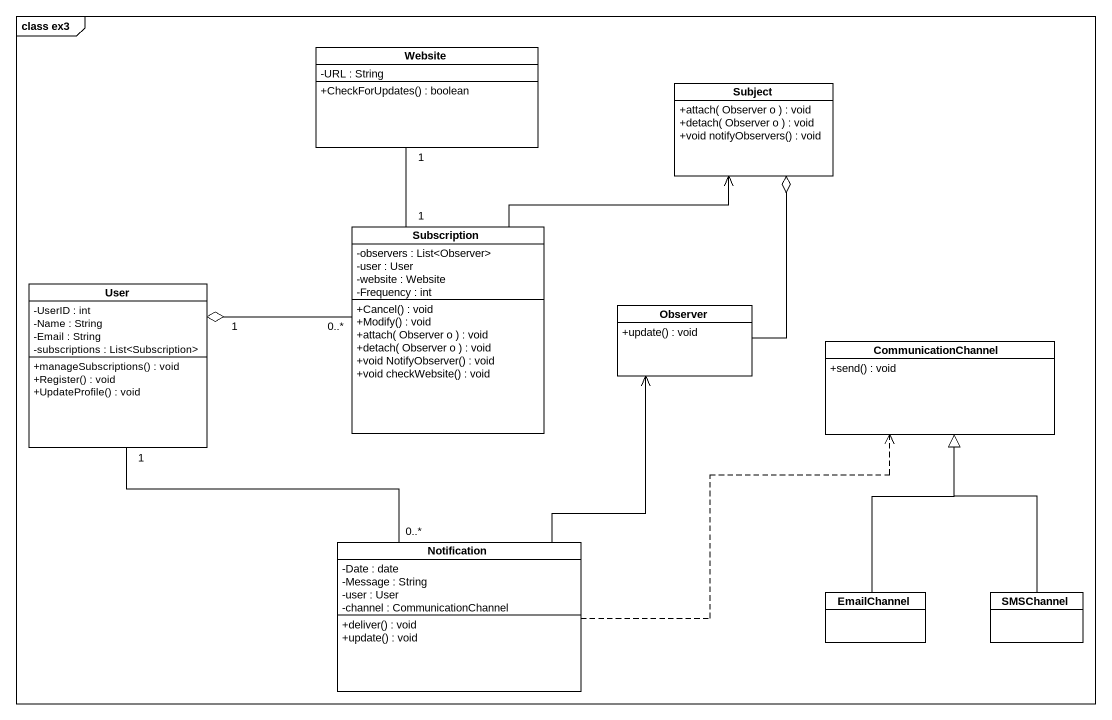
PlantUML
@startuml
mainframe class ex3
hide circle
hide empty members
skinparam classAttributeIconSize 0
class Website {
  -URL : String
  +CheckForUpdates() : boolean
}
class Subject {
  +attach( Observer o ) : void
  +detach( Observer o ) : void
  +void notifyObservers() : void
}
class Subscription {
  -observers : List<Observer>
  -user : User
  -website : Website
  -Frequency : int
  +Cancel() : void
  +Modify() : void
  +attach( Observer o ) : void
  +detach( Observer o ) : void
  +void NotifyObserver() : void
  +void checkWebsite() : void
}
class User {
  -UserID : int
  -Name : String
  -Email : String
  -subscriptions : List<Subscription>
  +manageSubscriptions() : void
  +Register() : void
  +UpdateProfile() : void
}
class Observer {
  +update() : void
}
class CommunicationChannel {
  +send() : void
}
class Notification {
  -Date : date
  -Message : String
  -user : User
  -channel : CommunicationChannel
  +deliver() : void
  +update() : void
}
class EmailChannel
class SMSChannel
Website "1" -- "1" Subscription
Subject o-- Observer
Subscription -up-> Subject
User "1" o-right- "0..*" Subscription
User "1" -- "0..*" Notification
Notification -up-> Observer
Notification .right.> CommunicationChannel
EmailChannel -up-|> CommunicationChannel
SMSChannel -up-|> CommunicationChannel
@enduml
